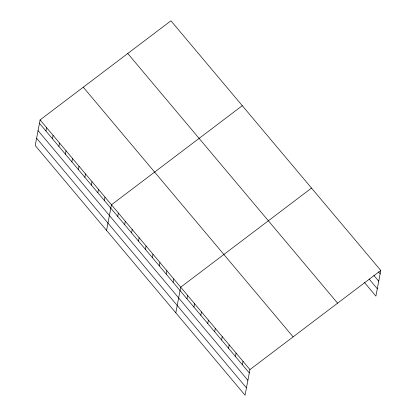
<?xml version="1.0" encoding="UTF-8"?>
<svg xmlns="http://www.w3.org/2000/svg" width="416" height="416" viewBox="0 0 416 416"><rect width="100%" height="100%" fill="white"/><g stroke="black" fill="none" stroke-linecap="round" stroke-linejoin="round"><path stroke-width="0.62" d="M40.102 119.902L35.214 145.527L245.06 395.2L249.948 369.574L380.786 270.473L170.94 20.8L40.102 119.902L249.948 369.574M45.942 131.009L46.587 127.618M52.426 138.726L53.076 135.335M58.916 146.442L59.561 143.052M65.4 154.159L66.045 150.769M71.885 161.881L72.535 158.491M78.374 169.598L79.019 166.208M84.859 177.315L85.504 173.924M91.343 185.032L91.993 181.641M97.833 192.748L98.478 189.358M104.317 200.465L104.962 197.075M106.564 230.417L111.452 204.792L242.289 105.69M117.728 216.419L118.373 213.028M124.654 224.661L125.299 221.27M131.576 232.898L132.226 229.507M138.502 241.14L139.147 237.749M145.428 249.376L146.073 245.986M152.355 257.618L153 254.228M159.276 265.855L159.926 262.465M166.202 274.097L166.847 270.707M173.129 282.334L173.774 278.944M175.812 312.806L180.7 287.18L311.537 188.079M186.976 298.813L187.626 295.422M193.903 307.05L194.548 303.659M200.829 315.292L201.474 311.901M207.75 323.528L208.4 320.138M214.677 331.77L215.322 328.38M221.603 340.007L222.248 336.617M228.524 348.249L229.174 344.859M235.451 356.486L236.101 353.096M242.377 364.728L243.022 361.338M380.786 270.473L375.898 296.098L364.494 282.526M378.508 271.924L380.141 273.863M373.854 275.382L378.742 281.2M369.153 279.068L377.296 288.761M127.764 53.503L337.61 303.176M83.278 87.199L293.124 336.872M39.458 123.292L249.304 372.965M38.054 130.629L247.9 380.302M36.613 138.19L246.459 387.863"/></g></svg>
